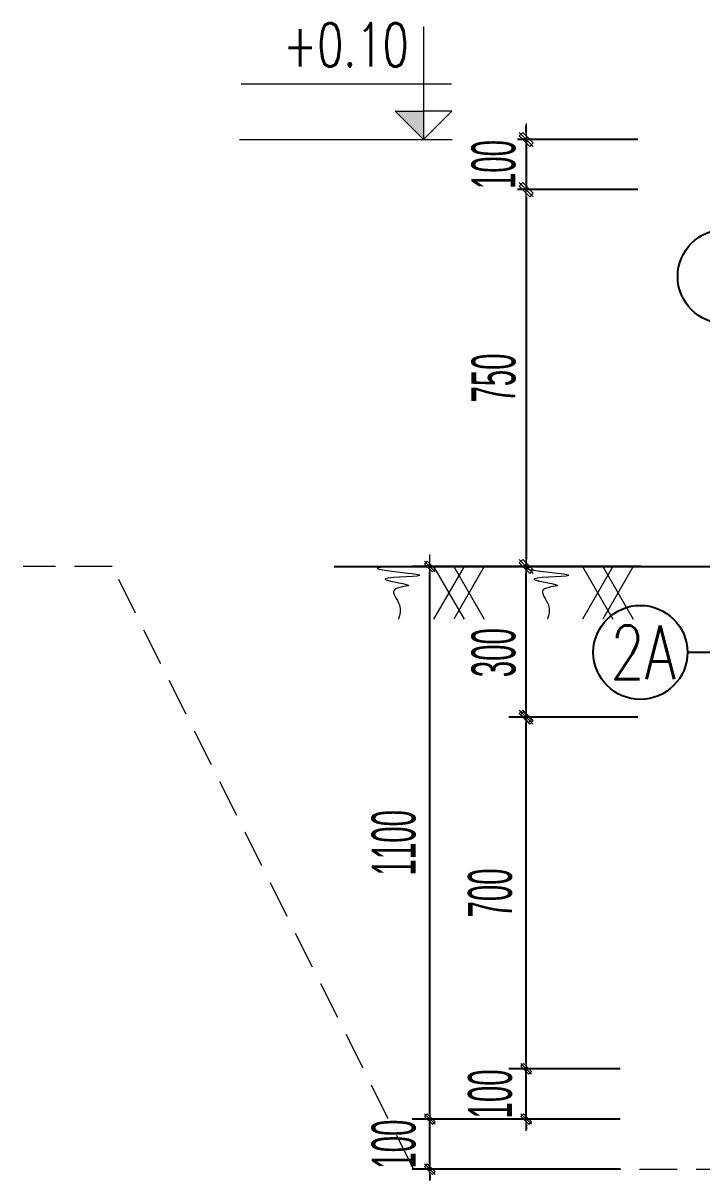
# Model space of a CAD drawing. Header units: inches. Extents: x 541671 to 837720, y 76128 to 1008472.
# Drawn here: x 611877 to 613227, y 373005 to 375294 of the extents above; entities that cross this region are included whole.
import ezdxf
from ezdxf.enums import TextEntityAlignment as Align

# ---------------------------------------------------------------- set-up
doc = ezdxf.new("R2010")
doc.units = ezdxf.units.IN
doc.header["$MEASUREMENT"] = 0
doc.header["$PDMODE"] = 32
doc.header["$PDSIZE"] = -1
doc.linetypes.add('HIDDEN', pattern=[0.375, 0.25, -0.125])
for name, color, linetype, lineweight in [('KICHTHUOC', 4, 'Continuous', 18), ('LC Dim', 8, 'Continuous', 18), ('LC Khac', 4, 'Continuous', 9), ('LC MANH DUT', 35, 'HIDDEN', 5), ('LC Net manh', 239, 'Continuous', 5), ('LC Net thay', 7, 'Continuous', 25), ('LC Text1', 3, 'Continuous', 20), ('LC Text2', 7, 'Continuous', 25)]:
    doc.layers.add(name, color=color, linetype=linetype, lineweight=lineweight)
doc.styles.add('HOATBIF', font='hoatbif.shx', dxfattribs={"width": 0.5})
doc.styles.add('LC 3', font='vnsimli.shx', dxfattribs={"width": 0.75})
doc.dimstyles.new('Copy of 1-100(1-35)', dxfattribs={"dimscale": 35, "dimtxt": 2.5, "dimasz": 0.3, "dimexe": 1, "dimexo": 1, "dimgap": 0.8, "dimtad": 1, "dimdec": 0, "dimzin": 0, "dimdsep": 46, "dimtxsty": 'HOATBIF', "dimblk1": 'DOT', "dimblk2": 'DOT', "dimsah": 1, "dimcen": -0.1, "dimdle": 1, "dimclrd": 256, "dimclre": 256, "dimclrt": 4, "dimadec": 3, "dimazin": 2, "dimtfac": 0.333333, "dimtdec": 0, "dimtix": 1, "dimtmove": 2, "dimatfit": 3, "dimldrblk": 'DOT', "dimfxl": 1, "dimtvp": 0.833333, "dimtolj": 1, "dimtzin": 0, "dimarcsym": 0})
doc.dimstyles.new('Copy of 1-35', dxfattribs={"dimscale": 35, "dimtxt": 2.5, "dimasz": 0.4, "dimexe": 0.5, "dimexo": 0, "dimgap": 0.6, "dimtad": 1, "dimdec": 0, "dimzin": 0, "dimdsep": 46, "dimtxsty": 'HOATBIF', "dimblk1": 'DOT', "dimblk2": 'DOT', "dimsah": 1, "dimcen": -1, "dimdle": 1, "dimclrd": 256, "dimclre": 256, "dimclrt": 130, "dimadec": 0, "dimazin": 0, "dimtfac": 0.333333, "dimtdec": 0, "dimtix": 1, "dimtmove": 2, "dimatfit": 3, "dimldrblk": 'DOT', "dimfxl": 0.5, "dimtvp": 0.833333, "dimtolj": 1, "dimtzin": 12, "dimarcsym": 0})

# ---------------------------------------------------------------- blocks, each defined once
blk = doc.blocks.new('mat dat')
at = {"layer": 'LC Net manh'}
for p, q in [((2, 0), (3.732, -3)), ((3.732, 0), (2, -3)), ((3.146, 0), (4.878, -3)), ((4.878, 0), (3.146, -3))]:
    blk.add_line(p, q, dxfattribs=at)
blk.add_spline([(0, 0), (-1.213, -0.115), (1.213, -0.519), (-0.751, -0.75), (0.578, -1.096), (-0.231, -1.327), (0.058, -2.192), (0, -3)], degree=3, dxfattribs=at)
blk = doc.blocks.new('DOT')
at = {"layer": 'KICHTHUOC'}
blk.add_line((-2.25, 0), (2.25, 0), dxfattribs=at)
at = {"layer": 'KICHTHUOC', "color": 4}
blk.add_line((-1, -1), (1, 1), dxfattribs=at)
blk.add_lwpolyline([(0.5, 1), (-1, -0.5), (-0.5, -1), (1, 0.5)], close=True, dxfattribs=at)
blk = doc.blocks.new('*D262')
at = {"layer": 'Defpoints', "color": 0, "ltscale": 2, "transparency": 16777216}
for p in [(612687.3, 373112), (613101, 373112), (613101, 373012)]:
    blk.add_point(p, dxfattribs=at)
at = {"layer": 'LC Dim', "lineweight": -2, "ltscale": 2, "transparency": 16777216}
for p, q in [((612687.3, 373122.5), (612687.3, 373133)), ((613066, 373112), (612652.3, 373112)), ((612687.3, 373012), (612687.3, 373112)), ((613066, 373012), (612652.3, 373012)), ((612687.3, 373001.5), (612687.3, 372991))]:
    blk.add_line(p, q, dxfattribs=at)
at = {"layer": 'LC Dim', "lineweight": -2, "ltscale": 2, "transparency": 16777216, "xscale": 10.5, "yscale": 10.5, "zscale": 10.5}
for p, rotation in [((612687.3, 373112), 270), ((612687.3, 373012), 90)]:
    blk.add_blockref('DOT', p, dxfattribs=dict(at, rotation=rotation))
at = {"layer": 'LC Dim', "color": 4, "ltscale": 2, "transparency": 16777216, "insert": (612615.6, 373062), "char_height": 87.5, "attachment_point": 5, "rotation": 90, "style": 'HOATBIF'}
blk.add_mtext('\\A1;100', dxfattribs=at)
blk = doc.blocks.new('*D263')
at = {"layer": 'Defpoints', "color": 0, "ltscale": 2, "transparency": 16777216}
for p in [(612879.2, 373212), (613101, 373212), (613101, 373112)]:
    blk.add_point(p, dxfattribs=at)
at = {"layer": 'LC Dim', "lineweight": -2, "ltscale": 2, "transparency": 16777216}
for p, q in [((612879.2, 373222.5), (612879.2, 373233)), ((613066, 373212), (612844.2, 373212)), ((612879.2, 373112), (612879.2, 373212)), ((613066, 373112), (612844.2, 373112)), ((612879.2, 373101.5), (612879.2, 373091))]:
    blk.add_line(p, q, dxfattribs=at)
at = {"layer": 'LC Dim', "lineweight": -2, "ltscale": 2, "transparency": 16777216, "xscale": 10.5, "yscale": 10.5, "zscale": 10.5}
for p, rotation in [((612879.2, 373212), 270), ((612879.2, 373112), 90)]:
    blk.add_blockref('DOT', p, dxfattribs=dict(at, rotation=rotation))
at = {"layer": 'LC Dim', "color": 4, "ltscale": 2, "transparency": 16777216, "insert": (612807.5, 373162), "char_height": 87.5, "attachment_point": 5, "rotation": 90, "style": 'HOATBIF'}
blk.add_mtext('\\A1;100', dxfattribs=at)
blk = doc.blocks.new('*D264')
at = {"layer": 'Defpoints', "color": 0, "ltscale": 2, "transparency": 16777216}
for p in [(612879.2, 373912), (613101, 373912), (613101, 373212)]:
    blk.add_point(p, dxfattribs=at)
at = {"layer": 'LC Dim', "lineweight": -2, "ltscale": 2, "transparency": 16777216}
for p, q in [((613066, 373912), (612844.2, 373912)), ((612879.2, 373222.5), (612879.2, 373901.5)), ((613066, 373212), (612844.2, 373212))]:
    blk.add_line(p, q, dxfattribs=at)
at = {"layer": 'LC Dim', "lineweight": -2, "ltscale": 2, "transparency": 16777216, "xscale": 10.5, "yscale": 10.5, "zscale": 10.5}
for p, rotation in [((612879.2, 373912), 90), ((612879.2, 373212), 270)]:
    blk.add_blockref('DOT', p, dxfattribs=dict(at, rotation=rotation))
at = {"layer": 'LC Dim', "color": 4, "ltscale": 2, "transparency": 16777216, "insert": (612807.5, 373562), "char_height": 87.5, "attachment_point": 5, "rotation": 90, "style": 'HOATBIF'}
blk.add_mtext('\\A1;700', dxfattribs=at)
blk = doc.blocks.new('*D265')
at = {"layer": 'Defpoints', "color": 0, "ltscale": 2, "transparency": 16777216}
for p in [(612687.3, 374211.9), (613143.2, 374211.9), (613101, 373112)]:
    blk.add_point(p, dxfattribs=at)
at = {"layer": 'LC Dim', "lineweight": -2, "ltscale": 2, "transparency": 16777216}
for p, q in [((613108.2, 374211.9), (612652.3, 374211.9)), ((612687.3, 373122.5), (612687.3, 374201.4)), ((613066, 373112), (612652.3, 373112))]:
    blk.add_line(p, q, dxfattribs=at)
at = {"layer": 'LC Dim', "lineweight": -2, "ltscale": 2, "transparency": 16777216, "xscale": 10.5, "yscale": 10.5, "zscale": 10.5}
for p, rotation in [((612687.3, 374211.9), 90), ((612687.3, 373112), 270)]:
    blk.add_blockref('DOT', p, dxfattribs=dict(at, rotation=rotation))
at = {"layer": 'LC Dim', "color": 4, "ltscale": 2, "transparency": 16777216, "insert": (612615.6, 373662), "char_height": 87.5, "attachment_point": 5, "rotation": 90, "style": 'HOATBIF'}
blk.add_mtext('\\A1;1100', dxfattribs=at)
blk = doc.blocks.new('*D272')
at = {"layer": 'Defpoints', "color": 0, "ltscale": 50, "transparency": 16777216}
for p in [(613101, 374962), (612879.2, 374211.9), (613101, 374211.9)]:
    blk.add_point(p, dxfattribs=at)
at = {"layer": 'LC Dim', "lineweight": -2, "ltscale": 50, "transparency": 16777216}
for p, q in [((613101, 374962), (612861.7, 374962)), ((612879.2, 374948), (612879.2, 374225.9)), ((613101, 374211.9), (612861.7, 374211.9))]:
    blk.add_line(p, q, dxfattribs=at)
at = {"layer": 'LC Dim', "lineweight": -2, "ltscale": 50, "transparency": 16777216, "xscale": 14, "yscale": 14, "zscale": 14}
for p, rotation in [((612879.2, 374962), 90), ((612879.2, 374211.9), 270)]:
    blk.add_blockref('DOT', p, dxfattribs=dict(at, rotation=rotation))
at = {"layer": 'LC Dim', "color": 130, "ltscale": 50, "transparency": 16777216, "insert": (612814.5, 374587), "char_height": 87.5, "attachment_point": 5, "rotation": 90, "style": 'HOATBIF'}
blk.add_mtext('\\A1;750', dxfattribs=at)
blk = doc.blocks.new('*D273')
at = {"layer": 'Defpoints', "color": 0, "ltscale": 50, "transparency": 16777216}
for p in [(612879.2, 374211.9), (613101, 374211.9), (613101, 373912)]:
    blk.add_point(p, dxfattribs=at)
at = {"layer": 'LC Dim', "lineweight": -2, "ltscale": 50, "transparency": 16777216}
for p, q in [((613101, 374211.9), (612861.7, 374211.9)), ((612879.2, 373926), (612879.2, 374197.9)), ((613101, 373912), (612861.7, 373912))]:
    blk.add_line(p, q, dxfattribs=at)
at = {"layer": 'LC Dim', "lineweight": -2, "ltscale": 50, "transparency": 16777216, "xscale": 14, "yscale": 14, "zscale": 14}
for p, rotation in [((612879.2, 374211.9), 90), ((612879.2, 373912), 270)]:
    blk.add_blockref('DOT', p, dxfattribs=dict(at, rotation=rotation))
at = {"layer": 'LC Dim', "color": 130, "ltscale": 50, "transparency": 16777216, "insert": (612814.5, 374040.3), "char_height": 87.5, "attachment_point": 5, "rotation": 90, "style": 'HOATBIF'}
blk.add_mtext('\\A1;300', dxfattribs=at)
blk = doc.blocks.new('*D255')
at = {"layer": 'Defpoints', "color": 0, "ltscale": 50, "transparency": 16777216}
for p in [(613101, 375062), (612879.2, 374962), (613101, 374962)]:
    blk.add_point(p, dxfattribs=at)
at = {"layer": 'LC Dim', "lineweight": -2, "ltscale": 50, "transparency": 16777216}
for p, q in [((612879.2, 375076), (612879.2, 375090)), ((613101, 375062), (612861.7, 375062)), ((612879.2, 375062), (612879.2, 374962)), ((613101, 374962), (612861.7, 374962)), ((612879.2, 374948), (612879.2, 374934))]:
    blk.add_line(p, q, dxfattribs=at)
at = {"layer": 'LC Dim', "lineweight": -2, "ltscale": 50, "transparency": 16777216, "xscale": 14, "yscale": 14, "zscale": 14}
for p, rotation in [((612879.2, 375062), 270), ((612879.2, 374962), 90)]:
    blk.add_blockref('DOT', p, dxfattribs=dict(at, rotation=rotation))
at = {"layer": 'LC Dim', "color": 130, "ltscale": 50, "transparency": 16777216, "insert": (612814.5, 375012), "char_height": 87.5, "attachment_point": 5, "rotation": 90, "style": 'HOATBIF'}
blk.add_mtext('\\A1;100', dxfattribs=at)
blk = doc.blocks.new('CT')
at = {"layer": 'LC Khac'}
blk.add_hatch(color=252, dxfattribs=at).paths.add_polyline_path([(3.251, 1.597), (1.639, 1.597), (1.639, 0)])
at = {"layer": 'LC Khac', "color": 9, "ltscale": 50}
for p, q in [((0.046, 3.141), (11.999, 3.141)), ((12.091, 0), (0, 0))]:
    blk.add_line(p, q, dxfattribs=at)
for points in [[(1.639, 6.428), (1.639, 0)], [(1.639, 0), (0.027, 1.597), (1.639, 1.597)], [(1.639, 0), (3.251, 1.597), (1.639, 1.597)]]:
    blk.add_lwpolyline(points, dxfattribs=at)
at = {"layer": 'LC Khac', "color": 3, "style": 'LC 3', "width": 0.75}
blk.add_attdef('CT', (1.905, 3.503), '', height=2.2, dxfattribs=at)

msp = doc.modelspace()

# ---------------------------------------------------------------- linework, layer by layer
at = {"layer": 'LC MANH DUT', "lineweight": 0, "ltscale": 300}
for p, q in [((612054.9, 374212), (611877.4, 374212)), ((612654.9, 373012), (612054.9, 374212)), ((612654.9, 373012), (613254.9, 373012))]:
    msp.add_line(p, q, dxfattribs=at)
at = {"layer": 'LC Net thay', "ltscale": 2}
msp.add_line((612496.8, 374212), (613904.9, 374212), dxfattribs=at)
at = {"layer": 'LC Text2', "ltscale": 100}
for centre in [(613274.2, 374789), (613106.3, 374040.9)]:
    msp.add_circle(centre, 93.6, dxfattribs=at)

# ---------------------------------------------------------------- block references
at = {"layer": 'LC Khac', "xscale": 35.0000000000455, "yscale": 35.0000000000455, "zscale": 35.0000000000455}
for p in [(612624.7, 374212), (612921.2, 374212)]:
    msp.add_blockref('mat dat', p, dxfattribs=at)
at = {"layer": 'LC Text1'}
ref = msp.add_blockref('CT', (612731.7, 375062), dxfattribs=dict(at, xscale=-35.0000000000455, yscale=35.0000000000455, zscale=35.0000000000455))
ref.add_attrib('CT', '+0.10', (612395.2, 375206.9), dxfattribs={"color": 3, "height": 86.81, "style": 'LC 3', "width": 0.7})

# ---------------------------------------------------------------- texts
at = {"layer": 'LC Text2', "ltscale": 100, "style": 'LC 3', "width": 0.75}
msp.add_text('2A', height=106.94, dxfattribs=at).set_placement((613111.6, 374040.9), align=Align.MIDDLE_CENTER)

# ---------------------------------------------------------------- dimensions: what is measured, and where the dimension line sits
at = {"layer": 'LC Dim', "ltscale": 50}
for base, p1, p2, picture, middle in [((612879.2, 374962), (613101, 375062), (613101, 374962), '*D255', (612814.5, 375012)), ((612879.2, 374211.9), (613101, 374962), (613101, 374211.9), '*D272', (612814.5, 374587))]:
    dim = msp.add_linear_dim(base=base, p1=p1, p2=p2, angle=90, dimstyle='Copy of 1-35', dxfattribs=at)
    dim.commit()
    dim.dimension.update_dxf_attribs({"geometry": picture, "text_midpoint": middle})
at = {"layer": 'LC Dim', "ltscale": 2}
for base, p1, p2, picture, middle in [((612687.3, 374211.9), (613101, 373112), (613143.2, 374211.9), '*D265', (612615.6, 373662)), ((612879.2, 373912), (613101, 373212), (613101, 373912), '*D264', (612807.5, 373562)), ((612879.2, 373212), (613101, 373112), (613101, 373212), '*D263', (612807.5, 373162)), ((612687.3, 373112), (613101, 373012), (613101, 373112), '*D262', (612615.6, 373062))]:
    dim = msp.add_linear_dim(base=base, p1=p1, p2=p2, angle=90, dimstyle='Copy of 1-100(1-35)', dxfattribs=at)
    dim.commit()
    dim.dimension.update_dxf_attribs({"geometry": picture, "text_midpoint": middle})
at = {"layer": 'LC Dim', "ltscale": 50}
dim = msp.add_linear_dim(base=(612879.2, 374211.9), p1=(613101, 373912), p2=(613101, 374211.9), angle=90, dimstyle='Copy of 1-35', dxfattribs=at)
dim.commit()
dim.dimension.update_dxf_attribs({"geometry": '*D273', "text_midpoint": (612814.5, 374040.3), "dimtype": 128})

# ---------------------------------------------------------------- leaders
at = {"layer": 'LC Dim', "ltscale": 2}
for points in [[(613799.6, 373851), (613731, 374040.9), (613200, 374040.9)], [(613430.1, 373262.9), (613367.9, 372652.5), (612871.9, 372652.5)]]:
    msp.add_leader(points, dimstyle='Copy of 1-100(1-35)', dxfattribs=at)

doc.saveas('drawing.dxf')
